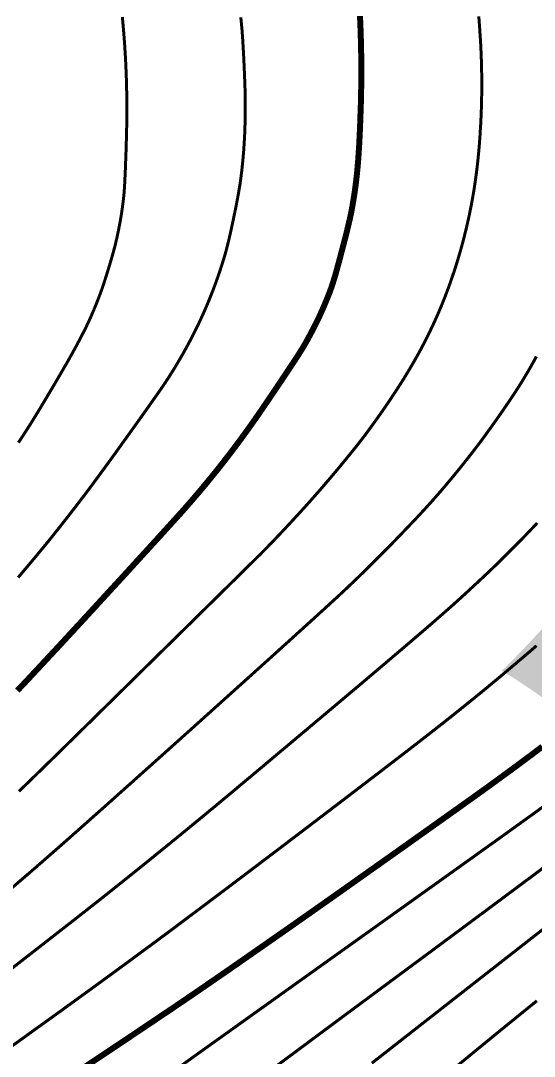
# Model space of a CAD drawing. Extents: x 36524600 to 36525730, y 2746759 to 2747713.
# Drawn here: x 36525149.49 to 36525162.35, y 2747514.35 to 2747540.3 of the extents above; entities that cross this region are included whole.
import ezdxf

# ---------------------------------------------------------------- set-up
doc = ezdxf.new("R2010")
doc.units = 0
doc.header["$LTSCALE"] = 1000
doc.header["$MEASUREMENT"] = 0
doc.layers.add('0-规划文字', color=7, linetype='Continuous')
doc.layers.add('DGX', color=251, linetype='Continuous')
doc.styles.add('黑体', font='simhei.ttf')

# ---------------------------------------------------------------- blocks, each defined once
blk = doc.blocks.new('dxt')
at = {"layer": 'DGX', "color": 253, "linetype": 'Continuous', "flags": 128}
for points, const_width in [([(36525162.418, 2747515.738), (36525162.046, 2747515.437), (36525161.72, 2747515.172), (36525161.412, 2747514.921), (36525161.094, 2747514.66), (36525160.765, 2747514.39), (36525160.426, 2747514.11)], 0.075), ([(36525162.553, 2747522.108), (36525162.421, 2747522.009), (36525162.29, 2747521.91), (36525162.158, 2747521.812), (36525162.026, 2747521.713), (36525161.894, 2747521.615), (36525161.762, 2747521.518), (36525161.629, 2747521.421), (36525161.496, 2747521.324), (36525161.363, 2747521.227), (36525161.23, 2747521.13), (36525161.077, 2747521.02), (36525160.885, 2747520.882), (36525160.653, 2747520.716), (36525160.382, 2747520.523), (36525160.071, 2747520.302), (36525159.72, 2747520.052), (36525159.331, 2747519.776), (36525158.902, 2747519.471), (36525158.46, 2747519.158), (36525158.033, 2747518.856), (36525157.621, 2747518.564), (36525157.223, 2747518.283), (36525156.84, 2747518.013), (36525156.471, 2747517.754), (36525156.117, 2747517.506), (36525155.778, 2747517.269), (36525155.456, 2747517.044), (36525155.154, 2747516.834), (36525154.874, 2747516.639), (36525154.614, 2747516.458), (36525154.374, 2747516.293), (36525154.155, 2747516.142), (36525153.957, 2747516.006), (36525153.779, 2747515.884), (36525153.597, 2747515.76), (36525153.385, 2747515.617), (36525153.144, 2747515.454), (36525152.873, 2747515.272), (36525152.573, 2747515.07), (36525152.243, 2747514.849), (36525151.883, 2747514.608), (36525151.494, 2747514.348), (36525151.109, 2747514.091)], 0.15), ([(36525163.01, 2747517.875), (36525161.717, 2747516.863), (36525160.421, 2747515.85), (36525159.277, 2747514.954), (36525158.283, 2747514.175)], 0.075), ([(36525149.187, 2747514.546), (36525149.451, 2747514.736), (36525149.751, 2747514.953), (36525150.088, 2747515.195), (36525150.441, 2747515.449), (36525150.789, 2747515.701), (36525151.133, 2747515.951), (36525151.473, 2747516.198), (36525151.808, 2747516.443), (36525152.139, 2747516.685), (36525152.465, 2747516.926), (36525152.787, 2747517.163), (36525153.127, 2747517.415), (36525153.507, 2747517.699), (36525153.926, 2747518.013), (36525154.386, 2747518.359), (36525154.885, 2747518.735), (36525155.424, 2747519.143), (36525156.003, 2747519.582), (36525156.622, 2747520.053), (36525157.235, 2747520.52), (36525157.798, 2747520.95), (36525158.311, 2747521.342), (36525158.774, 2747521.697), (36525159.186, 2747522.014), (36525159.547, 2747522.294), (36525159.859, 2747522.537), (36525160.12, 2747522.742), (36525160.355, 2747522.929), (36525160.589, 2747523.117), (36525160.823, 2747523.306), (36525161.056, 2747523.496), (36525161.287, 2747523.687), (36525161.518, 2747523.879), (36525161.748, 2747524.073), (36525161.977, 2747524.267), (36525162.199, 2747524.457), (36525162.408, 2747524.637)], 0.075), ([(36525149.203, 2747516.503), (36525149.622, 2747516.829), (36525150.009, 2747517.13), (36525150.362, 2747517.406), (36525150.683, 2747517.656), (36525150.971, 2747517.882), (36525151.226, 2747518.082), (36525151.448, 2747518.257), (36525151.638, 2747518.407), (36525151.811, 2747518.545), (36525151.983, 2747518.683), (36525152.156, 2747518.821), (36525152.328, 2747518.959), (36525152.501, 2747519.098), (36525152.673, 2747519.237), (36525152.844, 2747519.376), (36525153.016, 2747519.515), (36525153.187, 2747519.654), (36525153.359, 2747519.794), (36525153.53, 2747519.934), (36525153.701, 2747520.074), (36525153.871, 2747520.215), (36525154.042, 2747520.355), (36525154.212, 2747520.496), (36525154.383, 2747520.637), (36525154.579, 2747520.801), (36525154.83, 2747521.01), (36525155.134, 2747521.265), (36525155.492, 2747521.564), (36525155.903, 2747521.91), (36525156.368, 2747522.3), (36525156.886, 2747522.736), (36525157.458, 2747523.217), (36525158.03, 2747523.699), (36525158.547, 2747524.137), (36525159.01, 2747524.531), (36525159.419, 2747524.88), (36525159.773, 2747525.185), (36525160.073, 2747525.447), (36525160.319, 2747525.664), (36525160.51, 2747525.837), (36525160.669, 2747525.983), (36525160.818, 2747526.12), (36525160.956, 2747526.249), (36525161.084, 2747526.369), (36525161.202, 2747526.479), (36525161.309, 2747526.581), (36525161.405, 2747526.674), (36525161.491, 2747526.758), (36525161.572, 2747526.838), (36525161.652, 2747526.917), (36525161.732, 2747526.997), (36525161.811, 2747527.076), (36525161.89, 2747527.156), (36525161.968, 2747527.235), (36525162.045, 2747527.315), (36525162.122, 2747527.394), (36525162.199, 2747527.474), (36525162.275, 2747527.554), (36525162.351, 2747527.634), (36525162.426, 2747527.715)], 0.075), ([(36525153.331, 2747513.987), (36525154.082, 2747514.525), (36525154.973, 2747515.162), (36525156.004, 2747515.899), (36525157.175, 2747516.736), (36525158.346, 2747517.572), (36525159.374, 2747518.307), (36525160.26, 2747518.94), (36525161.004, 2747519.473), (36525161.606, 2747519.904), (36525162.066, 2747520.235), (36525162.384, 2747520.464), (36525162.559, 2747520.592)], 0.075), ([(36525162.989, 2747519.379), (36525162.33, 2747518.885), (36525161.56, 2747518.311), (36525160.681, 2747517.657), (36525159.692, 2747516.923), (36525158.593, 2747516.109), (36525157.501, 2747515.3), (36525156.534, 2747514.581), (36525155.691, 2747513.954)], 0.075), ([(36525149.268, 2747518.571), (36525149.526, 2747518.791), (36525149.818, 2747519.043), (36525150.179, 2747519.358), (36525150.608, 2747519.735), (36525151.106, 2747520.176), (36525151.671, 2747520.679), (36525152.305, 2747521.246), (36525153.008, 2747521.875), (36525153.779, 2747522.567), (36525154.543, 2747523.255), (36525155.227, 2747523.871), (36525155.83, 2747524.415), (36525156.352, 2747524.888), (36525156.794, 2747525.289), (36525157.155, 2747525.618), (36525157.435, 2747525.875), (36525157.634, 2747526.061), (36525157.792, 2747526.211), (36525157.95, 2747526.362), (36525158.106, 2747526.515), (36525158.262, 2747526.668), (36525158.417, 2747526.822), (36525158.571, 2747526.977), (36525158.725, 2747527.133), (36525158.877, 2747527.29), (36525159.024, 2747527.442), (36525159.161, 2747527.586), (36525159.289, 2747527.719), (36525159.406, 2747527.843), (36525159.513, 2747527.958), (36525159.61, 2747528.063), (36525159.697, 2747528.159), (36525159.775, 2747528.245), (36525159.847, 2747528.326), (36525159.918, 2747528.408), (36525159.99, 2747528.49), (36525160.061, 2747528.573), (36525160.131, 2747528.655), (36525160.201, 2747528.738), (36525160.271, 2747528.822), (36525160.34, 2747528.906), (36525160.409, 2747528.99), (36525160.478, 2747529.074), (36525160.546, 2747529.159), (36525160.614, 2747529.244), (36525160.681, 2747529.329), (36525160.748, 2747529.415), (36525160.815, 2747529.501), (36525160.881, 2747529.587), (36525160.948, 2747529.676), (36525161.017, 2747529.767), (36525161.087, 2747529.862), (36525161.159, 2747529.961), (36525161.233, 2747530.063), (36525161.308, 2747530.168), (36525161.386, 2747530.277), (36525161.465, 2747530.39), (36525161.543, 2747530.502), (36525161.617, 2747530.609), (36525161.687, 2747530.712), (36525161.754, 2747530.811), (36525161.817, 2747530.905), (36525161.876, 2747530.995), (36525161.931, 2747531.08), (36525161.983, 2747531.161), (36525162.032, 2747531.24), (36525162.081, 2747531.32), (36525162.129, 2747531.4), (36525162.177, 2747531.48), (36525162.223, 2747531.56), (36525162.269, 2747531.641), (36525162.315, 2747531.723), (36525162.36, 2747531.804), (36525162.404, 2747531.886)], 0.075), ([(36525149.44, 2747520.989), (36525149.563, 2747521.106), (36525149.684, 2747521.223), (36525149.839, 2747521.373), (36525150.058, 2747521.588), (36525150.343, 2747521.866), (36525150.693, 2747522.209), (36525151.108, 2747522.617), (36525151.588, 2747523.089), (36525152.133, 2747523.625), (36525152.744, 2747524.226), (36525153.351, 2747524.823), (36525153.886, 2747525.35), (36525154.349, 2747525.806), (36525154.74, 2747526.191), (36525155.058, 2747526.506), (36525155.305, 2747526.749), (36525155.48, 2747526.922), (36525155.582, 2747527.025), (36525155.652, 2747527.096), (36525155.73, 2747527.176), (36525155.816, 2747527.265), (36525155.909, 2747527.363), (36525156.01, 2747527.47), (36525156.119, 2747527.586), (36525156.235, 2747527.711), (36525156.359, 2747527.845), (36525156.487, 2747527.984), (36525156.613, 2747528.124), (36525156.739, 2747528.264), (36525156.865, 2747528.406), (36525156.989, 2747528.548), (36525157.113, 2747528.692), (36525157.236, 2747528.836), (36525157.358, 2747528.981), (36525157.476, 2747529.122), (36525157.585, 2747529.254), (36525157.686, 2747529.378), (36525157.779, 2747529.492), (36525157.864, 2747529.597), (36525157.94, 2747529.693), (36525158.008, 2747529.781), (36525158.068, 2747529.859), (36525158.124, 2747529.933), (36525158.179, 2747530.007), (36525158.234, 2747530.082), (36525158.288, 2747530.156), (36525158.342, 2747530.231), (36525158.396, 2747530.306), (36525158.45, 2747530.382), (36525158.503, 2747530.457), (36525158.556, 2747530.533), (36525158.609, 2747530.609), (36525158.661, 2747530.686), (36525158.713, 2747530.762), (36525158.764, 2747530.839), (36525158.815, 2747530.916), (36525158.866, 2747530.993), (36525158.917, 2747531.071), (36525158.967, 2747531.149), (36525159.016, 2747531.226), (36525159.066, 2747531.305), (36525159.114, 2747531.383), (36525159.162, 2747531.462), (36525159.21, 2747531.541), (36525159.257, 2747531.62), (36525159.304, 2747531.7), (36525159.35, 2747531.78), (36525159.395, 2747531.86), (36525159.44, 2747531.94), (36525159.484, 2747532.021), (36525159.528, 2747532.102), (36525159.571, 2747532.184), (36525159.613, 2747532.266), (36525159.655, 2747532.348), (36525159.696, 2747532.43), (36525159.736, 2747532.513), (36525159.776, 2747532.596), (36525159.815, 2747532.679), (36525159.854, 2747532.763), (36525159.892, 2747532.847), (36525159.929, 2747532.931), (36525159.966, 2747533.016), (36525160.002, 2747533.101), (36525160.037, 2747533.187), (36525160.072, 2747533.274), (36525160.107, 2747533.361), (36525160.141, 2747533.449), (36525160.174, 2747533.538), (36525160.208, 2747533.628), (36525160.24, 2747533.718), (36525160.272, 2747533.809), (36525160.303, 2747533.9), (36525160.334, 2747533.99), (36525160.364, 2747534.081), (36525160.393, 2747534.172), (36525160.421, 2747534.262), (36525160.448, 2747534.353), (36525160.475, 2747534.444), (36525160.501, 2747534.534), (36525160.527, 2747534.625), (36525160.552, 2747534.716), (36525160.576, 2747534.807), (36525160.6, 2747534.899), (36525160.622, 2747534.99), (36525160.645, 2747535.082), (36525160.666, 2747535.174), (36525160.687, 2747535.266), (36525160.708, 2747535.358), (36525160.727, 2747535.45), (36525160.746, 2747535.542), (36525160.765, 2747535.635), (36525160.782, 2747535.727), (36525160.799, 2747535.82), (36525160.816, 2747535.913), (36525160.832, 2747536.006), (36525160.847, 2747536.099), (36525160.861, 2747536.192), (36525160.875, 2747536.286), (36525160.888, 2747536.379), (36525160.9, 2747536.473), (36525160.912, 2747536.566), (36525160.923, 2747536.66), (36525160.934, 2747536.754), (36525160.944, 2747536.849), (36525160.953, 2747536.945), (36525160.962, 2747537.041), (36525160.971, 2747537.139), (36525160.979, 2747537.237), (36525160.986, 2747537.337), (36525160.993, 2747537.437), (36525160.999, 2747537.537), (36525161.005, 2747537.637), (36525161.011, 2747537.736), (36525161.016, 2747537.835), (36525161.02, 2747537.933), (36525161.024, 2747538.031), (36525161.027, 2747538.128), (36525161.03, 2747538.225), (36525161.032, 2747538.321), (36525161.034, 2747538.418), (36525161.035, 2747538.514), (36525161.036, 2747538.611), (36525161.036, 2747538.708), (36525161.036, 2747538.804), (36525161.035, 2747538.901), (36525161.034, 2747538.997), (36525161.032, 2747539.094), (36525161.03, 2747539.19), (36525161.027, 2747539.287), (36525161.024, 2747539.384), (36525161.02, 2747539.48), (36525161.016, 2747539.577), (36525161.012, 2747539.673), (36525161.006, 2747539.769), (36525160.998, 2747539.905), (36525160.983, 2747540.119), (36525160.962, 2747540.412)], 0.075), ([(36525149.4, 2747523.513), (36525149.597, 2747523.721), (36525149.792, 2747523.93), (36525149.988, 2747524.139), (36525150.19, 2747524.357), (36525150.409, 2747524.592), (36525150.643, 2747524.845), (36525150.893, 2747525.116), (36525151.158, 2747525.404), (36525151.439, 2747525.71), (36525151.736, 2747526.034), (36525152.049, 2747526.375), (36525152.354, 2747526.709), (36525152.628, 2747527.009), (36525152.873, 2747527.277), (36525153.087, 2747527.513), (36525153.27, 2747527.715), (36525153.424, 2747527.885), (36525153.547, 2747528.022), (36525153.64, 2747528.127), (36525153.717, 2747528.215), (36525153.794, 2747528.304), (36525153.87, 2747528.393), (36525153.946, 2747528.482), (36525154.022, 2747528.572), (36525154.097, 2747528.662), (36525154.172, 2747528.752), (36525154.246, 2747528.843), (36525154.32, 2747528.934), (36525154.394, 2747529.025), (36525154.467, 2747529.117), (36525154.539, 2747529.209), (36525154.611, 2747529.302), (36525154.683, 2747529.395), (36525154.754, 2747529.488), (36525154.825, 2747529.581), (36525154.896, 2747529.675), (36525154.966, 2747529.769), (36525155.035, 2747529.864), (36525155.104, 2747529.959), (36525155.173, 2747530.054), (36525155.241, 2747530.149), (36525155.308, 2747530.245), (36525155.376, 2747530.341), (36525155.444, 2747530.44), (36525155.515, 2747530.543), (36525155.588, 2747530.65), (36525155.664, 2747530.761), (36525155.742, 2747530.876), (36525155.823, 2747530.996), (36525155.906, 2747531.12), (36525155.992, 2747531.248), (36525156.075, 2747531.373), (36525156.15, 2747531.485), (36525156.216, 2747531.585), (36525156.274, 2747531.672), (36525156.324, 2747531.748), (36525156.366, 2747531.811), (36525156.399, 2747531.862), (36525156.425, 2747531.901), (36525156.446, 2747531.934), (36525156.467, 2747531.967), (36525156.487, 2747532.001), (36525156.508, 2747532.034), (36525156.529, 2747532.067), (36525156.549, 2747532.101), (36525156.569, 2747532.134), (36525156.589, 2747532.168), (36525156.61, 2747532.203), (36525156.633, 2747532.244), (36525156.658, 2747532.289), (36525156.685, 2747532.338), (36525156.714, 2747532.391), (36525156.745, 2747532.45), (36525156.778, 2747532.512), (36525156.814, 2747532.579), (36525156.85, 2747532.649), (36525156.885, 2747532.718), (36525156.919, 2747532.788), (36525156.953, 2747532.859), (36525156.986, 2747532.93), (36525157.018, 2747533.001), (36525157.05, 2747533.072), (36525157.081, 2747533.144), (36525157.11, 2747533.213), (36525157.138, 2747533.279), (36525157.163, 2747533.34), (36525157.186, 2747533.396), (36525157.206, 2747533.448), (36525157.225, 2747533.496), (36525157.241, 2747533.54), (36525157.255, 2747533.579), (36525157.268, 2747533.616), (36525157.28, 2747533.653), (36525157.293, 2747533.69), (36525157.305, 2747533.727), (36525157.317, 2747533.764), (36525157.329, 2747533.801), (36525157.34, 2747533.838), (36525157.352, 2747533.876), (36525157.365, 2747533.92), (36525157.381, 2747533.979), (36525157.402, 2747534.052), (36525157.425, 2747534.139), (36525157.453, 2747534.241), (36525157.484, 2747534.357), (36525157.518, 2747534.487), (36525157.556, 2747534.631), (36525157.595, 2747534.778), (36525157.63, 2747534.915), (36525157.662, 2747535.043), (36525157.69, 2747535.162), (36525157.716, 2747535.271), (36525157.739, 2747535.371), (36525157.758, 2747535.462), (36525157.774, 2747535.543), (36525157.788, 2747535.62), (36525157.802, 2747535.697), (36525157.815, 2747535.774), (36525157.828, 2747535.851), (36525157.84, 2747535.928), (36525157.852, 2747536.005), (36525157.863, 2747536.083), (36525157.873, 2747536.16), (36525157.883, 2747536.237), (36525157.892, 2747536.315), (36525157.901, 2747536.392), (36525157.91, 2747536.47), (36525157.917, 2747536.548), (36525157.925, 2747536.625), (36525157.931, 2747536.703), (36525157.938, 2747536.781), (36525157.943, 2747536.859), (36525157.949, 2747536.937), (36525157.954, 2747537.015), (36525157.959, 2747537.093), (36525157.964, 2747537.171), (36525157.968, 2747537.249), (36525157.972, 2747537.328), (36525157.976, 2747537.406), (36525157.98, 2747537.487), (36525157.984, 2747537.573), (36525157.987, 2747537.663), (36525157.991, 2747537.759), (36525157.995, 2747537.859), (36525157.998, 2747537.965), (36525158.002, 2747538.075), (36525158.006, 2747538.19), (36525158.009, 2747538.307), (36525158.012, 2747538.425), (36525158.014, 2747538.542), (36525158.016, 2747538.66), (36525158.017, 2747538.777), (36525158.018, 2747538.895), (36525158.019, 2747539.012), (36525158.019, 2747539.13), (36525158.018, 2747539.247), (36525158.017, 2747539.365), (36525158.015, 2747539.482), (36525158.013, 2747539.599), (36525158.011, 2747539.717), (36525158.007, 2747539.834), (36525158.004, 2747539.952), (36525158, 2747540.069), (36525157.995, 2747540.187), (36525157.99, 2747540.304), (36525157.985, 2747540.421)], 0.15), ([(36525149.421, 2747526.347), (36525149.605, 2747526.566), (36525149.774, 2747526.767), (36525149.926, 2747526.95), (36525150.063, 2747527.116), (36525150.184, 2747527.264), (36525150.289, 2747527.395), (36525150.386, 2747527.517), (36525150.483, 2747527.639), (36525150.579, 2747527.761), (36525150.675, 2747527.883), (36525150.77, 2747528.006), (36525150.866, 2747528.13), (36525150.96, 2747528.253), (36525151.055, 2747528.377), (36525151.155, 2747528.509), (36525151.266, 2747528.658), (36525151.388, 2747528.823), (36525151.521, 2747529.005), (36525151.666, 2747529.203), (36525151.822, 2747529.418), (36525151.988, 2747529.65), (36525152.166, 2747529.898), (36525152.341, 2747530.143), (36525152.498, 2747530.363), (36525152.637, 2747530.559), (36525152.759, 2747530.731), (36525152.863, 2747530.878), (36525152.949, 2747531.001), (36525153.018, 2747531.101), (36525153.069, 2747531.176), (36525153.111, 2747531.239), (36525153.152, 2747531.302), (36525153.194, 2747531.365), (36525153.234, 2747531.429), (36525153.275, 2747531.493), (36525153.315, 2747531.557), (36525153.354, 2747531.622), (36525153.393, 2747531.687), (36525153.432, 2747531.752), (36525153.47, 2747531.817), (36525153.508, 2747531.882), (36525153.546, 2747531.948), (36525153.583, 2747532.014), (36525153.619, 2747532.08), (36525153.656, 2747532.147), (36525153.691, 2747532.213), (36525153.727, 2747532.28), (36525153.762, 2747532.347), (36525153.797, 2747532.414), (36525153.831, 2747532.482), (36525153.864, 2747532.55), (36525153.898, 2747532.618), (36525153.931, 2747532.686), (36525153.963, 2747532.754), (36525153.995, 2747532.823), (36525154.027, 2747532.891), (36525154.058, 2747532.96), (36525154.089, 2747533.029), (36525154.119, 2747533.099), (36525154.149, 2747533.168), (36525154.178, 2747533.238), (36525154.207, 2747533.308), (36525154.235, 2747533.378), (36525154.263, 2747533.448), (36525154.291, 2747533.519), (36525154.318, 2747533.589), (36525154.345, 2747533.66), (36525154.371, 2747533.731), (36525154.396, 2747533.802), (36525154.422, 2747533.873), (36525154.446, 2747533.945), (36525154.471, 2747534.016), (36525154.494, 2747534.088), (36525154.518, 2747534.16), (36525154.54, 2747534.232), (36525154.563, 2747534.304), (36525154.585, 2747534.377), (36525154.606, 2747534.449), (36525154.628, 2747534.527), (36525154.651, 2747534.616), (36525154.676, 2747534.714), (36525154.702, 2747534.823), (36525154.73, 2747534.943), (36525154.759, 2747535.073), (36525154.789, 2747535.214), (36525154.821, 2747535.364), (36525154.852, 2747535.516), (36525154.881, 2747535.657), (36525154.906, 2747535.789), (36525154.929, 2747535.911), (36525154.949, 2747536.023), (36525154.966, 2747536.125), (36525154.981, 2747536.217), (36525154.993, 2747536.3), (36525155.003, 2747536.378), (36525155.013, 2747536.455), (36525155.022, 2747536.533), (36525155.031, 2747536.611), (36525155.039, 2747536.689), (36525155.047, 2747536.767), (36525155.054, 2747536.845), (36525155.061, 2747536.923), (36525155.068, 2747537.002), (36525155.074, 2747537.08), (36525155.079, 2747537.158), (36525155.084, 2747537.236), (36525155.089, 2747537.314), (36525155.093, 2747537.393), (36525155.097, 2747537.471), (36525155.1, 2747537.549), (36525155.103, 2747537.628), (36525155.105, 2747537.708), (36525155.107, 2747537.789), (36525155.109, 2747537.87), (36525155.11, 2747537.952), (36525155.111, 2747538.036), (36525155.111, 2747538.12), (36525155.112, 2747538.205), (36525155.111, 2747538.295), (36525155.11, 2747538.395), (36525155.107, 2747538.504), (36525155.104, 2747538.623), (36525155.1, 2747538.751), (36525155.094, 2747538.889), (36525155.088, 2747539.036), (36525155.081, 2747539.193), (36525155.074, 2747539.35), (36525155.066, 2747539.496), (36525155.059, 2747539.632), (36525155.051, 2747539.759), (36525155.044, 2747539.875), (36525155.036, 2747539.98), (36525155.029, 2747540.076), (36525155.021, 2747540.162), (36525155.012, 2747540.258), (36525154.999, 2747540.387)], 0.075), ([(36525149.427, 2747529.727), (36525149.484, 2747529.813), (36525149.54, 2747529.9), (36525149.597, 2747529.987), (36525149.653, 2747530.074), (36525149.712, 2747530.166), (36525149.777, 2747530.271), (36525149.848, 2747530.386), (36525149.926, 2747530.513), (36525150.009, 2747530.652), (36525150.099, 2747530.802), (36525150.195, 2747530.963), (36525150.297, 2747531.136), (36525150.399, 2747531.309), (36525150.494, 2747531.471), (36525150.581, 2747531.622), (36525150.662, 2747531.762), (36525150.735, 2747531.892), (36525150.801, 2747532.01), (36525150.86, 2747532.118), (36525150.912, 2747532.215), (36525150.959, 2747532.304), (36525151.002, 2747532.387), (36525151.042, 2747532.464), (36525151.079, 2747532.536), (36525151.112, 2747532.603), (36525151.142, 2747532.664), (36525151.168, 2747532.719), (36525151.191, 2747532.769), (36525151.213, 2747532.816), (36525151.234, 2747532.863), (36525151.255, 2747532.911), (36525151.275, 2747532.958), (36525151.296, 2747533.006), (36525151.316, 2747533.053), (36525151.336, 2747533.101), (36525151.356, 2747533.149), (36525151.375, 2747533.197), (36525151.394, 2747533.245), (36525151.413, 2747533.293), (36525151.432, 2747533.341), (36525151.451, 2747533.389), (36525151.469, 2747533.438), (36525151.487, 2747533.486), (36525151.505, 2747533.535), (36525151.523, 2747533.587), (36525151.543, 2747533.645), (36525151.565, 2747533.709), (36525151.588, 2747533.78), (36525151.612, 2747533.857), (36525151.638, 2747533.94), (36525151.666, 2747534.03), (36525151.695, 2747534.125), (36525151.724, 2747534.221), (36525151.75, 2747534.311), (36525151.775, 2747534.395), (36525151.797, 2747534.473), (36525151.816, 2747534.545), (36525151.834, 2747534.61), (36525151.849, 2747534.67), (36525151.863, 2747534.723), (36525151.874, 2747534.773), (36525151.886, 2747534.824), (36525151.898, 2747534.874), (36525151.909, 2747534.925), (36525151.919, 2747534.976), (36525151.93, 2747535.026), (36525151.94, 2747535.077), (36525151.95, 2747535.128), (36525151.96, 2747535.179), (36525151.97, 2747535.23), (36525151.979, 2747535.281), (36525151.988, 2747535.332), (36525151.996, 2747535.383), (36525152.005, 2747535.434), (36525152.013, 2747535.485), (36525152.02, 2747535.536), (36525152.028, 2747535.588), (36525152.035, 2747535.639), (36525152.041, 2747535.69), (36525152.048, 2747535.742), (36525152.054, 2747535.793), (36525152.06, 2747535.844), (36525152.066, 2747535.896), (36525152.071, 2747535.947), (36525152.076, 2747536.005), (36525152.081, 2747536.076), (36525152.087, 2747536.16), (36525152.092, 2747536.257), (36525152.097, 2747536.367), (36525152.103, 2747536.49), (36525152.109, 2747536.625), (36525152.114, 2747536.774), (36525152.12, 2747536.926), (36525152.125, 2747537.072), (36525152.129, 2747537.211), (36525152.133, 2747537.343), (36525152.136, 2747537.469), (36525152.139, 2747537.589), (36525152.141, 2747537.702), (36525152.142, 2747537.809), (36525152.143, 2747537.912), (36525152.144, 2747538.016), (36525152.144, 2747538.12), (36525152.143, 2747538.223), (36525152.143, 2747538.327), (36525152.141, 2747538.43), (36525152.14, 2747538.533), (36525152.137, 2747538.637), (36525152.135, 2747538.74), (36525152.132, 2747538.844), (36525152.128, 2747538.947), (36525152.124, 2747539.051), (36525152.12, 2747539.154), (36525152.115, 2747539.258), (36525152.11, 2747539.361), (36525152.104, 2747539.464), (36525152.097, 2747539.568), (36525152.091, 2747539.671), (36525152.084, 2747539.775), (36525152.076, 2747539.878), (36525152.068, 2747539.982), (36525152.059, 2747540.085), (36525152.05, 2747540.189), (36525152.041, 2747540.293), (36525152.031, 2747540.397)], 0.075)]:
    blk.add_lwpolyline(points, dxfattribs=dict(at, const_width=const_width))

msp = doc.modelspace()

# ---------------------------------------------------------------- block references
msp.add_blockref('dxt', (0, 0))

# ---------------------------------------------------------------- texts
at = {"layer": '0-规划文字', "color": 1, "style": '黑体'}
msp.add_text('原始坐标 勿动', height=26.2869, dxfattribs=at).set_placement((36524999.159, 2747509.738))

doc.saveas('drawing.dxf')
